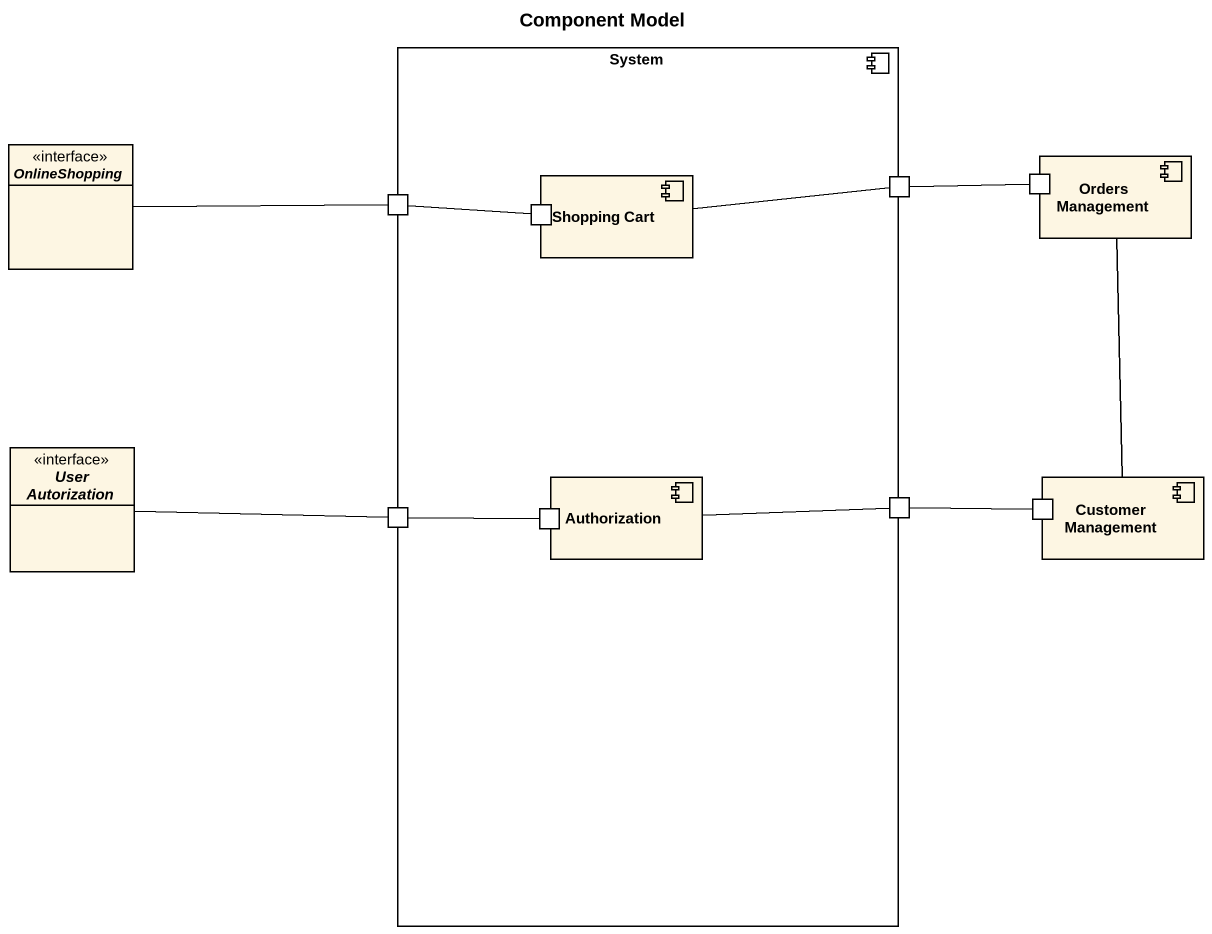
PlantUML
@startuml
title Component Model
allowmixing
hide circle
hide empty members
component System {
  port " " as port1
  component "Shopping Cart" as Shopping_Cart {
    port " " as port2
  }
  port " " as port3
  port " " as port5
  component Authorization {
    port " " as port6
  }
  port " " as port7
}
interface OnlineShopping <<interface>>
component "Orders Management" as Orders_Management {
  port " " as port4
}
interface "User Autorization" as User_Autorization <<interface>>
component "Customer Management" as Customer_Management {
  port " " as port8
}
OnlineShopping -right- port1
port1 -right- port2
Shopping_Cart -right- port3
port3 -right- port4
User_Autorization -right- port5
port5 -right- port6
Authorization -right- port7
port7 -right- port8
Customer_Management -up- Orders_Management
@enduml
